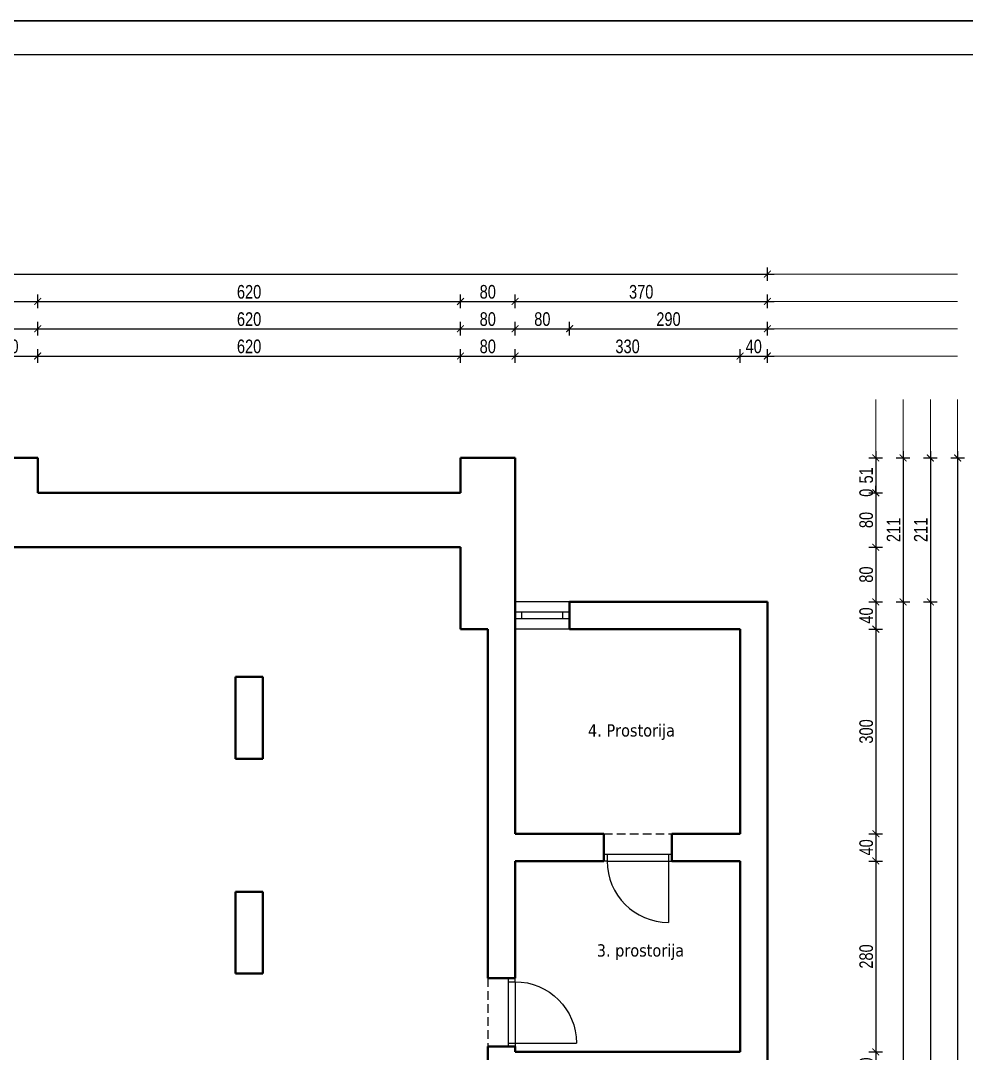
# Model space of a CAD drawing. Header units: millimetres. Extents: x 195897 to 285417, y -229751 to -116129.
# Drawn here: x 198547 to 199934, y -222342 to -220828 of the extents above; entities that cross this region are included whole.
import ezdxf

# ---------------------------------------------------------------- set-up
doc = ezdxf.new("R2010")
doc.units = ezdxf.units.MM
doc.header["$PDMODE"] = 2
doc.linetypes.add('HIDDENX2', pattern=[19.05, 12.7, -6.35])
doc.layers.get('0').update_dxf_attribs({"lineweight": 0})
doc.layers.get('Defpoints').update_dxf_attribs({"color": 250, "lineweight": 0})
doc.layers.add('07-kote', color=70, linetype='Continuous', lineweight=9)
doc.layers.add('TP_01 - 0.50', color=1, linetype='Continuous', lineweight=40)
doc.layers.add('Kucni_broj', color=2, linetype='Continuous', plot=False)
doc.layers.add('SAST_Linija sastavnice', color=255, linetype='Continuous', plot=False)
for name, color, linetype in [('TP_Hidden', 8, 'HIDDENX2'), ('TP_Otvori', 8, 'Continuous'), ('TP_Otvori.block', 8, 'Continuous')]:
    doc.layers.add(name, color=color, linetype=linetype)
doc.styles.add('OPIS', font='hrcom.shx', dxfattribs={"width": 0.8, "height": 20})
doc.styles.add('tahoma10', font='tahoma.ttf', dxfattribs={"height": 2})
doc.dimstyles.new('ISO-25', dxfattribs={"dimtxt": 20, "dimasz": 10, "dimexe": 10, "dimexo": 10, "dimgap": 4, "dimtad": 1, "dimdec": 0, "dimtxsty": 'OPIS', "dimblk": 'ARCHTICK', "dimcen": 10, "dimdle": 10, "dimadec": 0, "dimazin": 0, "dimtfac": 1, "dimtdec": 0, "dimtix": 1, "dimtmove": 0, "dimatfit": 3, "dimldrblk": 'ARCHTICK', "dimfxl": 10, "dimfxlon": 1, "dimarcsym": 0})

# ---------------------------------------------------------------- blocks, each defined once
blk = doc.blocks.new('*U656')
at = {"layer": 'TP_Otvori'}
for p, q in [((5, 0), (5, 90)), ((5, 0), (0, 0)), ((95, 0), (5, 0)), ((5, -10), (5, 0)), ((95, -10), (95, 0)), ((95, 0), (100, 0)), ((100, -10), (0, -10))]:
    blk.add_line(p, q, dxfattribs=at)
blk.add_arc((5, 0), 90, 0, 90, dxfattribs=at)
blk = doc.blocks.new('*U668')
at = {"layer": 'TP_01 - 0.50'}
for p, q in [((0, 0), (0, -30)), ((60, 0), (60, -30))]:
    blk.add_line(p, q, dxfattribs=at)
at = {"layer": 'TP_Otvori'}
for p, q in [((0, 0), (60, 0)), ((0, -11.3), (60, -11.3)), ((7.5, -11.3), (7.5, -18.8)), ((52.5, -11.3), (52.5, -18.8)), ((0, -18.8), (60, -18.8)), ((0, -30), (60, -30))]:
    blk.add_line(p, q, dxfattribs=at)
blk = doc.blocks.new('_ArchTick')
at = {"color": 0, "linetype": 'ByBlock', "lineweight": 0, "const_width": 0.15}
blk.add_lwpolyline([(-0.5, -0.5), (0.5, 0.5)], dxfattribs=at)
blk = doc.blocks.new('*D891')
at = {"layer": '07-kote', "color": 0, "linetype": 'Continuous', "lineweight": -2, "ltscale": 0.5, "transparency": 16777216}
for p, q in [((198492.5, -221329.5), (198492.5, -221309.5)), ((198572.5, -221329.5), (198572.5, -221309.5)), ((198482.5, -221319.5), (198582.5, -221319.5))]:
    blk.add_line(p, q, dxfattribs=at)
at = {"layer": 'Defpoints', "color": 0, "linetype": 'Continuous', "ltscale": 0.5, "transparency": 16777216}
for p in [(198572.5, -221319.5), (198492.5, -221520.7), (198572.5, -221520)]:
    blk.add_point(p, dxfattribs=at)
at = {"layer": '07-kote', "color": 0, "linetype": 'Continuous', "lineweight": -2, "ltscale": 0.5, "transparency": 16777216, "xscale": 10, "yscale": 10, "zscale": 10, "rotation": 180}
blk.add_blockref('_ArchTick', (198492.5, -221319.5), dxfattribs=at)
at = {"layer": '07-kote', "color": 0, "linetype": 'Continuous', "lineweight": -2, "ltscale": 0.5, "transparency": 16777216, "xscale": 10, "yscale": 10, "zscale": 10}
blk.add_blockref('_ArchTick', (198572.5, -221319.5), dxfattribs=at)
at = {"layer": '07-kote', "color": 0, "linetype": 'Continuous', "lineweight": 15, "ltscale": 0.5, "transparency": 16777216, "insert": (198532.5, -221305.5), "char_height": 20, "attachment_point": 5, "style": 'OPIS'}
blk.add_mtext('80', dxfattribs=at)
blk = doc.blocks.new('*D892')
at = {"layer": '07-kote', "color": 0, "linetype": 'Continuous', "lineweight": -2, "ltscale": 0.5, "transparency": 16777216}
for p, q in [((198572.5, -221329.5), (198572.5, -221309.5)), ((199192.5, -221329.5), (199192.5, -221309.5)), ((198562.5, -221319.5), (199202.5, -221319.5))]:
    blk.add_line(p, q, dxfattribs=at)
at = {"layer": 'Defpoints', "color": 0, "linetype": 'Continuous', "ltscale": 0.5, "transparency": 16777216}
for p in [(199192.5, -221319.5), (199192.5, -221491.7), (198572.5, -221520)]:
    blk.add_point(p, dxfattribs=at)
at = {"layer": '07-kote', "color": 0, "linetype": 'Continuous', "lineweight": -2, "ltscale": 0.5, "transparency": 16777216, "xscale": 10, "yscale": 10, "zscale": 10, "rotation": 180}
blk.add_blockref('_ArchTick', (198572.5, -221319.5), dxfattribs=at)
at = {"layer": '07-kote', "color": 0, "linetype": 'Continuous', "lineweight": -2, "ltscale": 0.5, "transparency": 16777216, "xscale": 10, "yscale": 10, "zscale": 10}
blk.add_blockref('_ArchTick', (199192.5, -221319.5), dxfattribs=at)
at = {"layer": '07-kote', "color": 0, "linetype": 'Continuous', "lineweight": 15, "ltscale": 0.5, "transparency": 16777216, "insert": (198882.5, -221305.5), "char_height": 20, "attachment_point": 5, "style": 'OPIS'}
blk.add_mtext('620', dxfattribs=at)
blk = doc.blocks.new('*D893')
at = {"layer": '07-kote', "color": 0, "linetype": 'Continuous', "lineweight": -2, "ltscale": 0.5, "transparency": 16777216}
for p, q in [((199192.5, -221329.5), (199192.5, -221309.5)), ((199272.5, -221329.5), (199272.5, -221309.5)), ((199182.5, -221319.5), (199282.5, -221319.5))]:
    blk.add_line(p, q, dxfattribs=at)
at = {"layer": 'Defpoints', "color": 0, "linetype": 'Continuous', "ltscale": 0.5, "transparency": 16777216}
for p in [(199272.5, -221319.5), (199272.5, -221440.7), (199192.5, -221491.7)]:
    blk.add_point(p, dxfattribs=at)
at = {"layer": '07-kote', "color": 0, "linetype": 'Continuous', "lineweight": -2, "ltscale": 0.5, "transparency": 16777216, "xscale": 10, "yscale": 10, "zscale": 10, "rotation": 180}
blk.add_blockref('_ArchTick', (199192.5, -221319.5), dxfattribs=at)
at = {"layer": '07-kote', "color": 0, "linetype": 'Continuous', "lineweight": -2, "ltscale": 0.5, "transparency": 16777216, "xscale": 10, "yscale": 10, "zscale": 10}
blk.add_blockref('_ArchTick', (199272.5, -221319.5), dxfattribs=at)
at = {"layer": '07-kote', "color": 0, "linetype": 'Continuous', "lineweight": 15, "ltscale": 0.5, "transparency": 16777216, "insert": (199232.5, -221305.5), "char_height": 20, "attachment_point": 5, "style": 'OPIS'}
blk.add_mtext('80', dxfattribs=at)
blk = doc.blocks.new('*D894')
at = {"layer": '07-kote', "color": 0, "linetype": 'Continuous', "lineweight": -2, "ltscale": 0.5, "transparency": 16777216}
for p, q in [((199272.5, -221329.5), (199272.5, -221309.5)), ((199602.5, -221329.5), (199602.5, -221309.5)), ((199262.5, -221319.5), (199612.5, -221319.5))]:
    blk.add_line(p, q, dxfattribs=at)
at = {"layer": 'Defpoints', "color": 0, "linetype": 'Continuous', "ltscale": 0.5, "transparency": 16777216}
for p in [(199602.5, -221319.5), (199272.5, -221440.7), (199602.5, -221691.7)]:
    blk.add_point(p, dxfattribs=at)
at = {"layer": '07-kote', "color": 0, "linetype": 'Continuous', "lineweight": -2, "ltscale": 0.5, "transparency": 16777216, "xscale": 10, "yscale": 10, "zscale": 10, "rotation": 180}
blk.add_blockref('_ArchTick', (199272.5, -221319.5), dxfattribs=at)
at = {"layer": '07-kote', "color": 0, "linetype": 'Continuous', "lineweight": -2, "ltscale": 0.5, "transparency": 16777216, "xscale": 10, "yscale": 10, "zscale": 10}
blk.add_blockref('_ArchTick', (199602.5, -221319.5), dxfattribs=at)
at = {"layer": '07-kote', "color": 0, "linetype": 'Continuous', "lineweight": 15, "ltscale": 0.5, "transparency": 16777216, "insert": (199437.5, -221305.5), "char_height": 20, "attachment_point": 5, "style": 'OPIS'}
blk.add_mtext('330', dxfattribs=at)
blk = doc.blocks.new('*D895')
at = {"layer": '07-kote', "color": 0, "linetype": 'Continuous', "lineweight": -2, "ltscale": 0.5, "transparency": 16777216}
for p, q in [((199602.5, -221329.5), (199602.5, -221309.5)), ((199642.5, -221329.5), (199642.5, -221309.5)), ((199592.5, -221319.5), (199652.5, -221319.5))]:
    blk.add_line(p, q, dxfattribs=at)
at = {"layer": 'Defpoints', "color": 0, "linetype": 'Continuous', "ltscale": 0.5, "transparency": 16777216}
for p in [(199642.5, -221319.5), (199642.5, -221651.7), (199602.5, -221691.7)]:
    blk.add_point(p, dxfattribs=at)
at = {"layer": '07-kote', "color": 0, "linetype": 'Continuous', "lineweight": -2, "ltscale": 0.5, "transparency": 16777216, "xscale": 10, "yscale": 10, "zscale": 10, "rotation": 180}
blk.add_blockref('_ArchTick', (199602.5, -221319.5), dxfattribs=at)
at = {"layer": '07-kote', "color": 0, "linetype": 'Continuous', "lineweight": -2, "ltscale": 0.5, "transparency": 16777216, "xscale": 10, "yscale": 10, "zscale": 10}
blk.add_blockref('_ArchTick', (199642.5, -221319.5), dxfattribs=at)
at = {"layer": '07-kote', "color": 0, "linetype": 'Continuous', "lineweight": 15, "ltscale": 0.5, "transparency": 16777216, "insert": (199622.5, -221305.5), "char_height": 20, "attachment_point": 5, "style": 'OPIS'}
blk.add_mtext('40', dxfattribs=at)
blk = doc.blocks.new('*D896')
at = {"layer": '07-kote', "color": 0, "linetype": 'Continuous', "lineweight": -2, "ltscale": 0.5, "transparency": 16777216}
for p, q in [((199801.5, -221459), (199801.5, -221530)), ((199791.5, -221469), (199811.5, -221469)), ((199791.5, -221520), (199811.5, -221520))]:
    blk.add_line(p, q, dxfattribs=at)
at = {"layer": 'Defpoints', "color": 0, "linetype": 'Continuous', "ltscale": 0.5, "transparency": 16777216}
for p in [(198572.5, -221469), (198572.5, -221520), (199801.5, -221520)]:
    blk.add_point(p, dxfattribs=at)
at = {"layer": '07-kote', "color": 0, "linetype": 'Continuous', "lineweight": -2, "ltscale": 0.5, "transparency": 16777216, "xscale": 10, "yscale": 10, "zscale": 10}
for p, rotation in [((199801.5, -221469), 90), ((199801.5, -221520), 270)]:
    blk.add_blockref('_ArchTick', p, dxfattribs=dict(at, rotation=rotation))
at = {"layer": '07-kote', "color": 0, "linetype": 'Continuous', "lineweight": 15, "ltscale": 0.5, "transparency": 16777216, "insert": (199787.5, -221494.5), "char_height": 20, "attachment_point": 5, "rotation": 90, "style": 'OPIS'}
blk.add_mtext('51', dxfattribs=at)
blk = doc.blocks.new('*D897')
at = {"layer": '07-kote', "color": 0, "linetype": 'Continuous', "lineweight": -2, "ltscale": 0.5, "transparency": 16777216}
for p, q in [((199791.5, -221520), (199811.5, -221520)), ((199791.5, -221520), (199811.5, -221520)), ((199801.5, -221520), (199801.5, -221510)), ((199801.5, -221520), (199801.5, -221530))]:
    blk.add_line(p, q, dxfattribs=at)
at = {"layer": 'Defpoints', "color": 0, "linetype": 'Continuous', "ltscale": 0.5, "transparency": 16777216}
for p in [(198572.5, -221520), (199192.5, -221520), (199801.5, -221520)]:
    blk.add_point(p, dxfattribs=at)
at = {"layer": '07-kote', "color": 0, "linetype": 'Continuous', "lineweight": -2, "ltscale": 0.5, "transparency": 16777216, "xscale": 10, "yscale": 10, "zscale": 10}
for rotation in [90, 270]:
    blk.add_blockref('_ArchTick', (199801.5, -221520), dxfattribs=dict(at, rotation=rotation))
at = {"layer": '07-kote', "color": 0, "linetype": 'Continuous', "lineweight": 15, "ltscale": 0.5, "transparency": 16777216, "insert": (199787.5, -221520), "char_height": 20, "attachment_point": 5, "rotation": 90, "style": 'OPIS'}
blk.add_mtext('0', dxfattribs=at)
blk = doc.blocks.new('*D898')
at = {"layer": '07-kote', "color": 0, "linetype": 'Continuous', "lineweight": -2, "ltscale": 0.5, "transparency": 16777216}
for p, q in [((199791.5, -221520), (199811.5, -221520)), ((199801.5, -221510), (199801.5, -221610)), ((199791.5, -221600), (199811.5, -221600))]:
    blk.add_line(p, q, dxfattribs=at)
at = {"layer": 'Defpoints', "color": 0, "linetype": 'Continuous', "ltscale": 0.5, "transparency": 16777216}
for p in [(199192.5, -221520), (199192.5, -221600), (199801.5, -221600)]:
    blk.add_point(p, dxfattribs=at)
at = {"layer": '07-kote', "color": 0, "linetype": 'Continuous', "lineweight": -2, "ltscale": 0.5, "transparency": 16777216, "xscale": 10, "yscale": 10, "zscale": 10}
for p, rotation in [((199801.5, -221520), 90), ((199801.5, -221600), 270)]:
    blk.add_blockref('_ArchTick', p, dxfattribs=dict(at, rotation=rotation))
at = {"layer": '07-kote', "color": 0, "linetype": 'Continuous', "lineweight": 15, "ltscale": 0.5, "transparency": 16777216, "insert": (199787.5, -221560), "char_height": 20, "attachment_point": 5, "rotation": 90, "style": 'OPIS'}
blk.add_mtext('80', dxfattribs=at)
blk = doc.blocks.new('*D899')
at = {"layer": '07-kote', "color": 0, "linetype": 'Continuous', "lineweight": -2, "ltscale": 0.5, "transparency": 16777216}
for p, q in [((199801.5, -221590), (199801.5, -221690)), ((199791.5, -221600), (199811.5, -221600)), ((199791.5, -221680), (199811.5, -221680))]:
    blk.add_line(p, q, dxfattribs=at)
at = {"layer": 'Defpoints', "color": 0, "linetype": 'Continuous', "ltscale": 0.5, "transparency": 16777216}
for p in [(199192.5, -221600), (199642.5, -221680), (199801.5, -221680)]:
    blk.add_point(p, dxfattribs=at)
at = {"layer": '07-kote', "color": 0, "linetype": 'Continuous', "lineweight": -2, "ltscale": 0.5, "transparency": 16777216, "xscale": 10, "yscale": 10, "zscale": 10}
for p, rotation in [((199801.5, -221600), 90), ((199801.5, -221680), 270)]:
    blk.add_blockref('_ArchTick', p, dxfattribs=dict(at, rotation=rotation))
at = {"layer": '07-kote', "color": 0, "linetype": 'Continuous', "lineweight": 15, "ltscale": 0.5, "transparency": 16777216, "insert": (199787.5, -221640), "char_height": 20, "attachment_point": 5, "rotation": 90, "style": 'OPIS'}
blk.add_mtext('80', dxfattribs=at)
blk = doc.blocks.new('*D900')
at = {"layer": '07-kote', "color": 0, "linetype": 'Continuous', "lineweight": -2, "ltscale": 0.5, "transparency": 16777216}
for p, q in [((199801.5, -221670), (199801.5, -221730)), ((199791.5, -221680), (199811.5, -221680)), ((199791.5, -221720), (199811.5, -221720))]:
    blk.add_line(p, q, dxfattribs=at)
at = {"layer": 'Defpoints', "color": 0, "linetype": 'Continuous', "ltscale": 0.5, "transparency": 16777216}
for p in [(199642.5, -221680), (199602.5, -221720), (199801.5, -221720)]:
    blk.add_point(p, dxfattribs=at)
at = {"layer": '07-kote', "color": 0, "linetype": 'Continuous', "lineweight": -2, "ltscale": 0.5, "transparency": 16777216, "xscale": 10, "yscale": 10, "zscale": 10}
for p, rotation in [((199801.5, -221680), 90), ((199801.5, -221720), 270)]:
    blk.add_blockref('_ArchTick', p, dxfattribs=dict(at, rotation=rotation))
at = {"layer": '07-kote', "color": 0, "linetype": 'Continuous', "lineweight": 15, "ltscale": 0.5, "transparency": 16777216, "insert": (199787.5, -221700), "char_height": 20, "attachment_point": 5, "rotation": 90, "style": 'OPIS'}
blk.add_mtext('40', dxfattribs=at)
blk = doc.blocks.new('*D901')
at = {"layer": '07-kote', "color": 0, "linetype": 'Continuous', "lineweight": -2, "ltscale": 0.5, "transparency": 16777216}
for p, q in [((199791.5, -221720), (199811.5, -221720)), ((199801.5, -221710), (199801.5, -222030)), ((199791.5, -222020), (199811.5, -222020))]:
    blk.add_line(p, q, dxfattribs=at)
at = {"layer": 'Defpoints', "color": 0, "linetype": 'Continuous', "ltscale": 0.5, "transparency": 16777216}
for p in [(199602.5, -221720), (199602.5, -222020), (199801.5, -222020)]:
    blk.add_point(p, dxfattribs=at)
at = {"layer": '07-kote', "color": 0, "linetype": 'Continuous', "lineweight": -2, "ltscale": 0.5, "transparency": 16777216, "xscale": 10, "yscale": 10, "zscale": 10}
for p, rotation in [((199801.5, -221720), 90), ((199801.5, -222020), 270)]:
    blk.add_blockref('_ArchTick', p, dxfattribs=dict(at, rotation=rotation))
at = {"layer": '07-kote', "color": 0, "linetype": 'Continuous', "lineweight": 15, "ltscale": 0.5, "transparency": 16777216, "insert": (199787.5, -221870), "char_height": 20, "attachment_point": 5, "rotation": 90, "style": 'OPIS'}
blk.add_mtext('300', dxfattribs=at)
blk = doc.blocks.new('*D902')
at = {"layer": '07-kote', "color": 0, "linetype": 'Continuous', "lineweight": -2, "ltscale": 0.5, "transparency": 16777216}
for p, q in [((199791.5, -222020), (199811.5, -222020)), ((199801.5, -222010), (199801.5, -222070)), ((199791.5, -222060), (199811.5, -222060))]:
    blk.add_line(p, q, dxfattribs=at)
at = {"layer": 'Defpoints', "color": 0, "linetype": 'Continuous', "ltscale": 0.5, "transparency": 16777216}
for p in [(199602.5, -222020), (199602.5, -222060), (199801.5, -222060)]:
    blk.add_point(p, dxfattribs=at)
at = {"layer": '07-kote', "color": 0, "linetype": 'Continuous', "lineweight": -2, "ltscale": 0.5, "transparency": 16777216, "xscale": 10, "yscale": 10, "zscale": 10}
for p, rotation in [((199801.5, -222020), 90), ((199801.5, -222060), 270)]:
    blk.add_blockref('_ArchTick', p, dxfattribs=dict(at, rotation=rotation))
at = {"layer": '07-kote', "color": 0, "linetype": 'Continuous', "lineweight": 15, "ltscale": 0.5, "transparency": 16777216, "insert": (199787.5, -222040), "char_height": 20, "attachment_point": 5, "rotation": 90, "style": 'OPIS'}
blk.add_mtext('40', dxfattribs=at)
blk = doc.blocks.new('*D903')
at = {"layer": '07-kote', "color": 0, "linetype": 'Continuous', "lineweight": -2, "ltscale": 0.5, "transparency": 16777216}
for p, q in [((199801.5, -222050), (199801.5, -222350)), ((199791.5, -222060), (199811.5, -222060)), ((199791.5, -222340), (199811.5, -222340))]:
    blk.add_line(p, q, dxfattribs=at)
at = {"layer": 'Defpoints', "color": 0, "linetype": 'Continuous', "ltscale": 0.5, "transparency": 16777216}
for p in [(199602.5, -222060), (199602.5, -222340), (199801.5, -222340)]:
    blk.add_point(p, dxfattribs=at)
at = {"layer": '07-kote', "color": 0, "linetype": 'Continuous', "lineweight": -2, "ltscale": 0.5, "transparency": 16777216, "xscale": 10, "yscale": 10, "zscale": 10}
for p, rotation in [((199801.5, -222060), 90), ((199801.5, -222340), 270)]:
    blk.add_blockref('_ArchTick', p, dxfattribs=dict(at, rotation=rotation))
at = {"layer": '07-kote', "color": 0, "linetype": 'Continuous', "lineweight": 15, "ltscale": 0.5, "transparency": 16777216, "insert": (199787.5, -222200), "char_height": 20, "attachment_point": 5, "rotation": 90, "style": 'OPIS'}
blk.add_mtext('280', dxfattribs=at)
blk = doc.blocks.new('*D904')
at = {"layer": '07-kote', "color": 0, "linetype": 'Continuous', "lineweight": -2, "ltscale": 0.5, "transparency": 16777216}
for p, q in [((199791.5, -222340), (199811.5, -222340)), ((199801.5, -222330), (199801.5, -222390)), ((199791.5, -222380), (199811.5, -222380))]:
    blk.add_line(p, q, dxfattribs=at)
at = {"layer": 'Defpoints', "color": 0, "linetype": 'Continuous', "ltscale": 0.5, "transparency": 16777216}
for p in [(199602.5, -222340), (199602.5, -222380), (199801.5, -222380)]:
    blk.add_point(p, dxfattribs=at)
at = {"layer": '07-kote', "color": 0, "linetype": 'Continuous', "lineweight": -2, "ltscale": 0.5, "transparency": 16777216, "xscale": 10, "yscale": 10, "zscale": 10}
for p, rotation in [((199801.5, -222340), 90), ((199801.5, -222380), 270)]:
    blk.add_blockref('_ArchTick', p, dxfattribs=dict(at, rotation=rotation))
at = {"layer": '07-kote', "color": 0, "linetype": 'Continuous', "lineweight": 15, "ltscale": 0.5, "transparency": 16777216, "insert": (199787.5, -222360), "char_height": 20, "attachment_point": 5, "rotation": 90, "style": 'OPIS'}
blk.add_mtext('40', dxfattribs=at)
blk = doc.blocks.new('*D1057')
at = {"layer": '07-kote', "color": 0, "linetype": 'ByBlock', "lineweight": -2, "ltscale": 5, "transparency": 16777216}
for p, q in [((197412.5, -221279.5), (198582.5, -221279.5)), ((197422.5, -221289.5), (197422.5, -221269.5)), ((198572.5, -221289.5), (198572.5, -221269.5))]:
    blk.add_line(p, q, dxfattribs=at)
at = {"layer": 'Defpoints', "color": 0, "linetype": 'ByBlock', "ltscale": 5, "transparency": 16777216}
for p in [(198572.5, -221279.5), (198572.5, -221477.2), (197422.5, -221832.2)]:
    blk.add_point(p, dxfattribs=at)
at = {"layer": '07-kote', "color": 0, "linetype": 'ByBlock', "lineweight": -2, "ltscale": 5, "transparency": 16777216, "xscale": 10, "yscale": 10, "zscale": 10, "rotation": 180}
blk.add_blockref('_ArchTick', (197422.5, -221279.5), dxfattribs=at)
at = {"layer": '07-kote', "color": 0, "linetype": 'ByBlock', "lineweight": -2, "ltscale": 5, "transparency": 16777216, "xscale": 10, "yscale": 10, "zscale": 10}
blk.add_blockref('_ArchTick', (198572.5, -221279.5), dxfattribs=at)
at = {"layer": '07-kote', "color": 0, "linetype": 'ByBlock', "ltscale": 5, "transparency": 16777216, "insert": (197997.5, -221265.5), "char_height": 20, "attachment_point": 5, "style": 'OPIS'}
blk.add_mtext('1150', dxfattribs=at)
blk = doc.blocks.new('*D1058')
at = {"layer": '07-kote', "color": 0, "linetype": 'ByBlock', "lineweight": -2, "ltscale": 5, "transparency": 16777216}
for p, q in [((198562.5, -221279.5), (199202.5, -221279.5)), ((198572.5, -221289.5), (198572.5, -221269.5)), ((199192.5, -221289.5), (199192.5, -221269.5))]:
    blk.add_line(p, q, dxfattribs=at)
at = {"layer": 'Defpoints', "color": 0, "linetype": 'ByBlock', "ltscale": 5, "transparency": 16777216}
for p in [(199192.5, -221279.5), (198572.5, -221477.2), (199192.5, -221477.2)]:
    blk.add_point(p, dxfattribs=at)
at = {"layer": '07-kote', "color": 0, "linetype": 'ByBlock', "lineweight": -2, "ltscale": 5, "transparency": 16777216, "xscale": 10, "yscale": 10, "zscale": 10, "rotation": 180}
blk.add_blockref('_ArchTick', (198572.5, -221279.5), dxfattribs=at)
at = {"layer": '07-kote', "color": 0, "linetype": 'ByBlock', "lineweight": -2, "ltscale": 5, "transparency": 16777216, "xscale": 10, "yscale": 10, "zscale": 10}
blk.add_blockref('_ArchTick', (199192.5, -221279.5), dxfattribs=at)
at = {"layer": '07-kote', "color": 0, "linetype": 'ByBlock', "ltscale": 5, "transparency": 16777216, "insert": (198882.5, -221265.5), "char_height": 20, "attachment_point": 5, "style": 'OPIS'}
blk.add_mtext('620', dxfattribs=at)
blk = doc.blocks.new('*D1059')
at = {"layer": '07-kote', "color": 0, "linetype": 'ByBlock', "lineweight": -2, "ltscale": 5, "transparency": 16777216}
for p, q in [((199182.5, -221279.5), (199282.5, -221279.5)), ((199192.5, -221289.5), (199192.5, -221269.5)), ((199272.5, -221289.5), (199272.5, -221269.5))]:
    blk.add_line(p, q, dxfattribs=at)
at = {"layer": 'Defpoints', "color": 0, "linetype": 'ByBlock', "ltscale": 5, "transparency": 16777216}
for p in [(199272.5, -221279.5), (199192.5, -221477.2), (199272.5, -221477.2)]:
    blk.add_point(p, dxfattribs=at)
at = {"layer": '07-kote', "color": 0, "linetype": 'ByBlock', "lineweight": -2, "ltscale": 5, "transparency": 16777216, "xscale": 10, "yscale": 10, "zscale": 10, "rotation": 180}
blk.add_blockref('_ArchTick', (199192.5, -221279.5), dxfattribs=at)
at = {"layer": '07-kote', "color": 0, "linetype": 'ByBlock', "lineweight": -2, "ltscale": 5, "transparency": 16777216, "xscale": 10, "yscale": 10, "zscale": 10}
blk.add_blockref('_ArchTick', (199272.5, -221279.5), dxfattribs=at)
at = {"layer": '07-kote', "color": 0, "linetype": 'ByBlock', "ltscale": 5, "transparency": 16777216, "insert": (199232.5, -221265.5), "char_height": 20, "attachment_point": 5, "style": 'OPIS'}
blk.add_mtext('80', dxfattribs=at)
blk = doc.blocks.new('*D1060')
at = {"layer": '07-kote', "color": 0, "linetype": 'ByBlock', "lineweight": -2, "ltscale": 5, "transparency": 16777216}
for p, q in [((199262.5, -221279.5), (199362.5, -221279.5)), ((199272.5, -221289.5), (199272.5, -221269.5)), ((199352.5, -221289.5), (199352.5, -221269.5))]:
    blk.add_line(p, q, dxfattribs=at)
at = {"layer": 'Defpoints', "color": 0, "linetype": 'ByBlock', "ltscale": 5, "transparency": 16777216}
for p in [(199352.5, -221279.5), (199272.5, -221477.2), (199352.5, -221688.2)]:
    blk.add_point(p, dxfattribs=at)
at = {"layer": '07-kote', "color": 0, "linetype": 'ByBlock', "lineweight": -2, "ltscale": 5, "transparency": 16777216, "xscale": 10, "yscale": 10, "zscale": 10, "rotation": 180}
blk.add_blockref('_ArchTick', (199272.5, -221279.5), dxfattribs=at)
at = {"layer": '07-kote', "color": 0, "linetype": 'ByBlock', "lineweight": -2, "ltscale": 5, "transparency": 16777216, "xscale": 10, "yscale": 10, "zscale": 10}
blk.add_blockref('_ArchTick', (199352.5, -221279.5), dxfattribs=at)
at = {"layer": '07-kote', "color": 0, "linetype": 'ByBlock', "ltscale": 5, "transparency": 16777216, "insert": (199312.5, -221265.5), "char_height": 20, "attachment_point": 5, "style": 'OPIS'}
blk.add_mtext('80', dxfattribs=at)
blk = doc.blocks.new('*D1061')
at = {"layer": '07-kote', "color": 0, "linetype": 'ByBlock', "lineweight": -2, "ltscale": 5, "transparency": 16777216}
for p, q in [((199342.5, -221279.5), (199652.5, -221279.5)), ((199352.5, -221289.5), (199352.5, -221269.5)), ((199642.5, -221289.5), (199642.5, -221269.5))]:
    blk.add_line(p, q, dxfattribs=at)
at = {"layer": 'Defpoints', "color": 0, "linetype": 'ByBlock', "ltscale": 5, "transparency": 16777216}
for p in [(199642.5, -221279.5), (199352.5, -221688.2), (199642.5, -221688.2)]:
    blk.add_point(p, dxfattribs=at)
at = {"layer": '07-kote', "color": 0, "linetype": 'ByBlock', "lineweight": -2, "ltscale": 5, "transparency": 16777216, "xscale": 10, "yscale": 10, "zscale": 10, "rotation": 180}
blk.add_blockref('_ArchTick', (199352.5, -221279.5), dxfattribs=at)
at = {"layer": '07-kote', "color": 0, "linetype": 'ByBlock', "lineweight": -2, "ltscale": 5, "transparency": 16777216, "xscale": 10, "yscale": 10, "zscale": 10}
blk.add_blockref('_ArchTick', (199642.5, -221279.5), dxfattribs=at)
at = {"layer": '07-kote', "color": 0, "linetype": 'ByBlock', "ltscale": 5, "transparency": 16777216, "insert": (199497.5, -221265.5), "char_height": 20, "attachment_point": 5, "style": 'OPIS'}
blk.add_mtext('290', dxfattribs=at)
blk = doc.blocks.new('*D1063')
at = {"layer": '07-kote', "color": 0, "linetype": 'ByBlock', "lineweight": -2, "ltscale": 5, "transparency": 16777216}
for p, q in [((197422.5, -221249.5), (197422.5, -221229.5)), ((198572.5, -221249.5), (198572.5, -221229.5)), ((197412.5, -221239.5), (198582.5, -221239.5))]:
    blk.add_line(p, q, dxfattribs=at)
at = {"layer": 'Defpoints', "color": 0, "linetype": 'ByBlock', "ltscale": 5, "transparency": 16777216}
for p in [(198572.5, -221239.5), (198572.5, -221489.3), (197422.5, -221844.3)]:
    blk.add_point(p, dxfattribs=at)
at = {"layer": '07-kote', "color": 0, "linetype": 'ByBlock', "lineweight": -2, "ltscale": 5, "transparency": 16777216, "xscale": 10, "yscale": 10, "zscale": 10, "rotation": 180}
blk.add_blockref('_ArchTick', (197422.5, -221239.5), dxfattribs=at)
at = {"layer": '07-kote', "color": 0, "linetype": 'ByBlock', "lineweight": -2, "ltscale": 5, "transparency": 16777216, "xscale": 10, "yscale": 10, "zscale": 10}
blk.add_blockref('_ArchTick', (198572.5, -221239.5), dxfattribs=at)
at = {"layer": '07-kote', "color": 0, "linetype": 'ByBlock', "ltscale": 5, "transparency": 16777216, "insert": (197997.5, -221225.5), "char_height": 20, "attachment_point": 5, "style": 'OPIS'}
blk.add_mtext('1150', dxfattribs=at)
blk = doc.blocks.new('*D1064')
at = {"layer": '07-kote', "color": 0, "linetype": 'ByBlock', "lineweight": -2, "ltscale": 5, "transparency": 16777216}
for p, q in [((198572.5, -221249.5), (198572.5, -221229.5)), ((199192.5, -221249.5), (199192.5, -221229.5)), ((198562.5, -221239.5), (199202.5, -221239.5))]:
    blk.add_line(p, q, dxfattribs=at)
at = {"layer": 'Defpoints', "color": 0, "linetype": 'ByBlock', "ltscale": 5, "transparency": 16777216}
for p in [(199192.5, -221239.5), (198572.5, -221489.3), (199192.5, -221489.3)]:
    blk.add_point(p, dxfattribs=at)
at = {"layer": '07-kote', "color": 0, "linetype": 'ByBlock', "lineweight": -2, "ltscale": 5, "transparency": 16777216, "xscale": 10, "yscale": 10, "zscale": 10, "rotation": 180}
blk.add_blockref('_ArchTick', (198572.5, -221239.5), dxfattribs=at)
at = {"layer": '07-kote', "color": 0, "linetype": 'ByBlock', "lineweight": -2, "ltscale": 5, "transparency": 16777216, "xscale": 10, "yscale": 10, "zscale": 10}
blk.add_blockref('_ArchTick', (199192.5, -221239.5), dxfattribs=at)
at = {"layer": '07-kote', "color": 0, "linetype": 'ByBlock', "ltscale": 5, "transparency": 16777216, "insert": (198882.5, -221225.5), "char_height": 20, "attachment_point": 5, "style": 'OPIS'}
blk.add_mtext('620', dxfattribs=at)
blk = doc.blocks.new('*D1065')
at = {"layer": '07-kote', "color": 0, "linetype": 'ByBlock', "lineweight": -2, "ltscale": 5, "transparency": 16777216}
for p, q in [((199192.5, -221249.5), (199192.5, -221229.5)), ((199272.5, -221249.5), (199272.5, -221229.5)), ((199182.5, -221239.5), (199282.5, -221239.5))]:
    blk.add_line(p, q, dxfattribs=at)
at = {"layer": 'Defpoints', "color": 0, "linetype": 'ByBlock', "ltscale": 5, "transparency": 16777216}
for p in [(199272.5, -221239.5), (199192.5, -221489.3), (199272.5, -221489.3)]:
    blk.add_point(p, dxfattribs=at)
at = {"layer": '07-kote', "color": 0, "linetype": 'ByBlock', "lineweight": -2, "ltscale": 5, "transparency": 16777216, "xscale": 10, "yscale": 10, "zscale": 10, "rotation": 180}
blk.add_blockref('_ArchTick', (199192.5, -221239.5), dxfattribs=at)
at = {"layer": '07-kote', "color": 0, "linetype": 'ByBlock', "lineweight": -2, "ltscale": 5, "transparency": 16777216, "xscale": 10, "yscale": 10, "zscale": 10}
blk.add_blockref('_ArchTick', (199272.5, -221239.5), dxfattribs=at)
at = {"layer": '07-kote', "color": 0, "linetype": 'ByBlock', "ltscale": 5, "transparency": 16777216, "insert": (199232.5, -221225.5), "char_height": 20, "attachment_point": 5, "style": 'OPIS'}
blk.add_mtext('80', dxfattribs=at)
blk = doc.blocks.new('*D1066')
at = {"layer": '07-kote', "color": 0, "linetype": 'ByBlock', "lineweight": -2, "ltscale": 5, "transparency": 16777216}
for p, q in [((199272.5, -221249.5), (199272.5, -221229.5)), ((199642.5, -221249.5), (199642.5, -221229.5)), ((199262.5, -221239.5), (199652.5, -221239.5))]:
    blk.add_line(p, q, dxfattribs=at)
at = {"layer": 'Defpoints', "color": 0, "linetype": 'ByBlock', "ltscale": 5, "transparency": 16777216}
for p in [(199642.5, -221239.5), (199272.5, -221489.3), (199642.5, -221700.3)]:
    blk.add_point(p, dxfattribs=at)
at = {"layer": '07-kote', "color": 0, "linetype": 'ByBlock', "lineweight": -2, "ltscale": 5, "transparency": 16777216, "xscale": 10, "yscale": 10, "zscale": 10, "rotation": 180}
blk.add_blockref('_ArchTick', (199272.5, -221239.5), dxfattribs=at)
at = {"layer": '07-kote', "color": 0, "linetype": 'ByBlock', "lineweight": -2, "ltscale": 5, "transparency": 16777216, "xscale": 10, "yscale": 10, "zscale": 10}
blk.add_blockref('_ArchTick', (199642.5, -221239.5), dxfattribs=at)
at = {"layer": '07-kote', "color": 0, "linetype": 'ByBlock', "ltscale": 5, "transparency": 16777216, "insert": (199457.5, -221225.5), "char_height": 20, "attachment_point": 5, "style": 'OPIS'}
blk.add_mtext('370', dxfattribs=at)
blk = doc.blocks.new('*D1067')
at = {"layer": '07-kote', "color": 0, "linetype": 'ByBlock', "lineweight": -2, "ltscale": 5, "transparency": 16777216}
for p, q in [((197012.5, -221209.5), (197012.5, -221189.5)), ((199642.5, -221209.5), (199642.5, -221189.5)), ((197002.5, -221199.5), (199652.5, -221199.5))]:
    blk.add_line(p, q, dxfattribs=at)
at = {"layer": 'Defpoints', "color": 0, "linetype": 'ByBlock', "ltscale": 5, "transparency": 16777216}
for p in [(199642.5, -221199.5), (197012.5, -221237.5), (199642.5, -221237.5)]:
    blk.add_point(p, dxfattribs=at)
at = {"layer": '07-kote', "color": 0, "linetype": 'ByBlock', "lineweight": -2, "ltscale": 5, "transparency": 16777216, "xscale": 10, "yscale": 10, "zscale": 10, "rotation": 180}
blk.add_blockref('_ArchTick', (197012.5, -221199.5), dxfattribs=at)
at = {"layer": '07-kote', "color": 0, "linetype": 'ByBlock', "lineweight": -2, "ltscale": 5, "transparency": 16777216, "xscale": 10, "yscale": 10, "zscale": 10}
blk.add_blockref('_ArchTick', (199642.5, -221199.5), dxfattribs=at)
at = {"layer": '07-kote', "color": 0, "linetype": 'ByBlock', "ltscale": 5, "transparency": 16777216, "insert": (198327.5, -221185.5), "char_height": 20, "attachment_point": 5, "style": 'OPIS'}
blk.add_mtext('2630', dxfattribs=at)
blk = doc.blocks.new('*D1074')
at = {"layer": '07-kote', "color": 0, "linetype": 'ByBlock', "lineweight": -2, "ltscale": 5, "transparency": 16777216}
for p, q in [((199841.5, -221459), (199841.5, -221690)), ((199831.5, -221469), (199851.5, -221469)), ((199831.5, -221680), (199851.5, -221680))]:
    blk.add_line(p, q, dxfattribs=at)
at = {"layer": 'Defpoints', "color": 0, "linetype": 'ByBlock', "ltscale": 5, "transparency": 16777216}
for p in [(199272.5, -221469), (199352.5, -221680), (199841.5, -221680)]:
    blk.add_point(p, dxfattribs=at)
at = {"layer": '07-kote', "color": 0, "linetype": 'ByBlock', "lineweight": -2, "ltscale": 5, "transparency": 16777216, "xscale": 10, "yscale": 10, "zscale": 10}
for p, rotation in [((199841.5, -221469), 90), ((199841.5, -221680), 270)]:
    blk.add_blockref('_ArchTick', p, dxfattribs=dict(at, rotation=rotation))
at = {"layer": '07-kote', "color": 0, "linetype": 'ByBlock', "ltscale": 5, "transparency": 16777216, "insert": (199827.5, -221574.5), "char_height": 20, "attachment_point": 5, "rotation": 90, "style": 'OPIS'}
blk.add_mtext('211', dxfattribs=at)
blk = doc.blocks.new('*D1075')
at = {"layer": '07-kote', "color": 0, "linetype": 'ByBlock', "lineweight": -2, "ltscale": 5, "transparency": 16777216}
for p, q in [((199841.5, -221670), (199841.5, -223125)), ((199831.5, -221680), (199851.5, -221680)), ((199831.5, -223115), (199851.5, -223115))]:
    blk.add_line(p, q, dxfattribs=at)
at = {"layer": 'Defpoints', "color": 0, "linetype": 'ByBlock', "ltscale": 5, "transparency": 16777216}
for p in [(199352.5, -221680), (198522.5, -223115), (199841.5, -223115)]:
    blk.add_point(p, dxfattribs=at)
at = {"layer": '07-kote', "color": 0, "linetype": 'ByBlock', "lineweight": -2, "ltscale": 5, "transparency": 16777216, "xscale": 10, "yscale": 10, "zscale": 10}
for p, rotation in [((199841.5, -221680), 90), ((199841.5, -223115), 270)]:
    blk.add_blockref('_ArchTick', p, dxfattribs=dict(at, rotation=rotation))
at = {"layer": '07-kote', "color": 0, "linetype": 'ByBlock', "ltscale": 5, "transparency": 16777216, "insert": (199827.5, -222397.5), "char_height": 20, "attachment_point": 5, "rotation": 90, "style": 'OPIS'}
blk.add_mtext('1435', dxfattribs=at)
blk = doc.blocks.new('*D1081')
at = {"layer": '07-kote', "color": 0, "linetype": 'ByBlock', "lineweight": -2, "ltscale": 5, "transparency": 16777216}
for p, q in [((199881.5, -221459), (199881.5, -221690)), ((199871.5, -221469), (199891.5, -221469)), ((199871.5, -221680), (199891.5, -221680))]:
    blk.add_line(p, q, dxfattribs=at)
at = {"layer": 'Defpoints', "color": 0, "linetype": 'ByBlock', "ltscale": 5, "transparency": 16777216}
for p in [(199272.5, -221469), (199642.5, -221680), (199881.5, -221680)]:
    blk.add_point(p, dxfattribs=at)
at = {"layer": '07-kote', "color": 0, "linetype": 'ByBlock', "lineweight": -2, "ltscale": 5, "transparency": 16777216, "xscale": 10, "yscale": 10, "zscale": 10}
for p, rotation in [((199881.5, -221469), 90), ((199881.5, -221680), 270)]:
    blk.add_blockref('_ArchTick', p, dxfattribs=dict(at, rotation=rotation))
at = {"layer": '07-kote', "color": 0, "linetype": 'ByBlock', "ltscale": 5, "transparency": 16777216, "insert": (199867.5, -221574.5), "char_height": 20, "attachment_point": 5, "rotation": 90, "style": 'OPIS'}
blk.add_mtext('211', dxfattribs=at)
blk = doc.blocks.new('*D1082')
at = {"layer": '07-kote', "color": 0, "linetype": 'ByBlock', "lineweight": -2, "ltscale": 5, "transparency": 16777216}
for p, q in [((199881.5, -221670), (199881.5, -223260)), ((199871.5, -221680), (199891.5, -221680)), ((199871.5, -223250), (199891.5, -223250))]:
    blk.add_line(p, q, dxfattribs=at)
at = {"layer": 'Defpoints', "color": 0, "linetype": 'ByBlock', "ltscale": 5, "transparency": 16777216}
for p in [(199642.5, -221680), (199642.5, -223250), (199881.5, -223250)]:
    blk.add_point(p, dxfattribs=at)
at = {"layer": '07-kote', "color": 0, "linetype": 'ByBlock', "lineweight": -2, "ltscale": 5, "transparency": 16777216, "xscale": 10, "yscale": 10, "zscale": 10}
for p, rotation in [((199881.5, -221680), 90), ((199881.5, -223250), 270)]:
    blk.add_blockref('_ArchTick', p, dxfattribs=dict(at, rotation=rotation))
at = {"layer": '07-kote', "color": 0, "linetype": 'ByBlock', "ltscale": 5, "transparency": 16777216, "insert": (199867.5, -222465), "char_height": 20, "attachment_point": 5, "rotation": 90, "style": 'OPIS'}
blk.add_mtext('1570', dxfattribs=at)
blk = doc.blocks.new('*D1085')
at = {"layer": '07-kote', "color": 0, "linetype": 'ByBlock', "lineweight": -2, "ltscale": 5, "transparency": 16777216}
for p, q in [((199921.5, -221459), (199921.5, -223599)), ((199911.5, -221469), (199931.5, -221469)), ((199911.5, -223589), (199931.5, -223589))]:
    blk.add_line(p, q, dxfattribs=at)
at = {"layer": 'Defpoints', "color": 0, "linetype": 'ByBlock', "ltscale": 5, "transparency": 16777216}
for p in [(199891.5, -221469), (199891.5, -223589), (199921.5, -223589)]:
    blk.add_point(p, dxfattribs=at)
at = {"layer": '07-kote', "color": 0, "linetype": 'ByBlock', "lineweight": -2, "ltscale": 5, "transparency": 16777216, "xscale": 10, "yscale": 10, "zscale": 10}
for p, rotation in [((199921.5, -221469), 90), ((199921.5, -223589), 270)]:
    blk.add_blockref('_ArchTick', p, dxfattribs=dict(at, rotation=rotation))
at = {"layer": '07-kote', "color": 0, "linetype": 'ByBlock', "ltscale": 5, "transparency": 16777216, "insert": (199907.5, -222529), "char_height": 20, "attachment_point": 5, "rotation": 90, "style": 'OPIS'}
blk.add_mtext('2120', dxfattribs=at)

msp = doc.modelspace()

# ---------------------------------------------------------------- linework, layer by layer
at = {"layer": 'Defpoints', "linetype": 'ByBlock', "ltscale": 5}
for points in [[(196691.9, -221199.5), (199921.5, -221199.5)], [(196691.9, -221239.5), (199921.5, -221239.5)], [(196691.9, -221279.5), (199921.5, -221279.5)], [(196691.9, -221319.5), (199921.5, -221319.5)], [(199652.5, -221319.5), (199921.5, -221319.5)], [(199801.5, -223801), (199801.5, -221383.1)], [(199841.5, -223801), (199841.5, -221383.1)], [(199881.5, -223801), (199881.5, -221383.1)], [(199921.5, -223801), (199921.5, -221383.1)]]:
    msp.add_lwpolyline(points, dxfattribs=at)
at = {"layer": 'TP_01 - 0.50'}
for p, q in [((198572.5, -221469), (197422.5, -221469)), ((198572.5, -221469), (198572.5, -221520)), ((199192.5, -221469), (199272.5, -221469)), ((199192.5, -221469), (199192.5, -221520)), ((199272.5, -221469), (199272.5, -221720)), ((199192.5, -221520), (198572.5, -221520)), ((199192.5, -221600), (198532.5, -221600)), ((199192.5, -221600), (199192.5, -221720)), ((199642.5, -221680), (199352.5, -221680)), ((199352.5, -221680), (199352.5, -221720)), ((199642.5, -221680), (199642.5, -223250)), ((199232.5, -221720), (199192.5, -221720)), ((199232.5, -221720), (199232.5, -222232)), ((199272.5, -221720), (199272.5, -222020)), ((199602.5, -221720), (199352.5, -221720)), ((199602.5, -221720), (199602.5, -222020)), ((198902.5, -221790), (198862.5, -221790)), ((198862.5, -221790), (198862.5, -221910)), ((198902.5, -221790), (198902.5, -221910)), ((198902.5, -221910), (198862.5, -221910)), ((199402.5, -222020), (199272.5, -222020)), ((199402.5, -222020), (199402.5, -222060)), ((199602.5, -222020), (199502.5, -222020)), ((199502.5, -222020), (199502.5, -222060)), ((199402.5, -222060), (199272.5, -222060)), ((199272.5, -222060), (199272.5, -222232)), ((199602.5, -222060), (199502.5, -222060)), ((199602.5, -222060), (199602.5, -222340)), ((198902.5, -222105), (198862.5, -222105)), ((198862.5, -222105), (198862.5, -222225)), ((198902.5, -222105), (198902.5, -222225)), ((198902.5, -222225), (198862.5, -222225)), ((199272.5, -222232), (199232.5, -222232)), ((199232.5, -222332), (199232.5, -222410)), ((199272.5, -222332), (199232.5, -222332)), ((199272.5, -222332), (199272.5, -222340)), ((199602.5, -222340), (199272.5, -222340))]:
    msp.add_line(p, q, dxfattribs=at)
at = {"layer": 'TP_Hidden'}
for p, q in [((199402.5, -222020), (199502.5, -222020)), ((199232.5, -222232), (199232.5, -222332))]:
    msp.add_line(p, q, dxfattribs=at)

# ---------------------------------------------------------------- block references
at = {"layer": 'TP_Otvori.block', "xscale": 1.333333328035148, "yscale": 1.333333328035148, "zscale": 1.333333328035148, "rotation": 180}
msp.add_blockref('*U668', (199352.5, -221720), dxfattribs=at)
at = {"layer": 'TP_Otvori.block', "rotation": 180}
msp.add_blockref('*U656', (199502.5, -222060), dxfattribs=at)
at = {"layer": 'TP_Otvori.block', "xscale": -1, "rotation": 270}
msp.add_blockref('*U656', (199272.5, -222332), dxfattribs=at)

# ---------------------------------------------------------------- texts
at = {"layer": '07-kote', "linetype": 'ByBlock', "ltscale": 5, "char_height": 18, "attachment_point": 1, "style": 'tahoma10', "bg_fill": 2}
for s, insert in [('\\pt90;4. Prostorija', (199379.5, -221859.5)), ('\\pt90;3. prostorija', (199392.3, -222182.1))]:
    msp.add_mtext_dynamic_manual_height_columns(s, width=171.793, gutter_width=10, heights=[2.54], dxfattribs=dict(at, insert=insert))

# ---------------------------------------------------------------- dimensions: what is measured, and where the dimension line sits
at = {"layer": '07-kote', "linetype": 'ByBlock', "ltscale": 5}
dim = msp.add_linear_dim(base=(199642.5, -221199.5), p1=(197012.5, -221237.5), p2=(199642.5, -221237.5), dimstyle='ISO-25', dxfattribs=at)
dim.commit()
dim.dimension.update_dxf_attribs({"geometry": '*D1067', "text_midpoint": (198327.5, -221185.5)})
for base, p1, p2, picture, middle in [((198572.5, -221239.5), (197422.5, -221844.3), (198572.5, -221489.3), '*D1063', (197997.5, -221225.5)), ((199192.5, -221239.5), (198572.5, -221489.3), (199192.5, -221489.3), '*D1064', (198882.5, -221225.5)), ((199272.5, -221239.5), (199192.5, -221489.3), (199272.5, -221489.3), '*D1065', (199232.5, -221225.5)), ((199642.5, -221239.5), (199272.5, -221489.3), (199642.5, -221700.3), '*D1066', (199457.5, -221225.5)), ((198572.5, -221279.5), (197422.5, -221832.2), (198572.5, -221477.2), '*D1057', (197997.5, -221265.5)), ((199192.5, -221279.5), (198572.5, -221477.2), (199192.5, -221477.2), '*D1058', (198882.5, -221265.5)), ((199272.5, -221279.5), (199192.5, -221477.2), (199272.5, -221477.2), '*D1059', (199232.5, -221265.5)), ((199352.5, -221279.5), (199272.5, -221477.2), (199352.5, -221688.2), '*D1060', (199312.5, -221265.5)), ((199642.5, -221279.5), (199352.5, -221688.2), (199642.5, -221688.2), '*D1061', (199497.5, -221265.5))]:
    dim = msp.add_linear_dim(base=base, p1=p1, p2=p2, dimstyle='ISO-25', override={"dimtmove": 1}, dxfattribs=at)
    dim.commit()
    dim.dimension.update_dxf_attribs({"geometry": picture, "text_midpoint": middle})
at = {"layer": '07-kote', "linetype": 'Continuous', "lineweight": 15, "ltscale": 0.5}
for base, p1, p2, picture, middle in [((198572.5, -221319.5), (198492.5, -221520.7), (198572.5, -221520), '*D891', (198532.5, -221305.5)), ((199192.5, -221319.5), (198572.5, -221520), (199192.5, -221491.7), '*D892', (198882.5, -221305.5)), ((199272.5, -221319.5), (199192.5, -221491.7), (199272.5, -221440.7), '*D893', (199232.5, -221305.5)), ((199602.5, -221319.5), (199272.5, -221440.7), (199602.5, -221691.7), '*D894', (199437.5, -221305.5)), ((199642.5, -221319.5), (199602.5, -221691.7), (199642.5, -221651.7), '*D895', (199622.5, -221305.5))]:
    dim = msp.add_linear_dim(base=base, p1=p1, p2=p2, dimstyle='ISO-25', override={"dimtmove": 1}, dxfattribs=at)
    dim.commit()
    dim.dimension.update_dxf_attribs({"geometry": picture, "text_midpoint": middle})
for base, p1, p2, picture, middle in [((199801.5, -221520), (198572.5, -221469), (198572.5, -221520), '*D896', (199787.5, -221494.5)), ((199801.5101609, -221520.0319473), (198572.4960841, -221520.0319473), (199192.4960842, -221520.0319473), '*D897', (199787.5101609, -221520.0319473)), ((199801.5, -221600), (199192.5, -221520), (199192.5, -221600), '*D898', (199787.5, -221560)), ((199801.5, -221680), (199192.5, -221600), (199642.5, -221680), '*D899', (199787.5, -221640)), ((199801.5, -221720), (199642.5, -221680), (199602.5, -221720), '*D900', (199787.5, -221700)), ((199801.5, -222020), (199602.5, -221720), (199602.5, -222020), '*D901', (199787.5, -221870)), ((199801.5, -222060), (199602.5, -222020), (199602.5, -222060), '*D902', (199787.5, -222040)), ((199801.5, -222340), (199602.5, -222060), (199602.5, -222340), '*D903', (199787.5, -222200)), ((199801.5, -222380), (199602.5, -222340), (199602.5, -222380), '*D904', (199787.5, -222360))]:
    dim = msp.add_linear_dim(base=base, p1=p1, p2=p2, angle=90, dimstyle='ISO-25', override={"dimtmove": 1}, dxfattribs=at)
    dim.commit()
    dim.dimension.update_dxf_attribs({"geometry": picture, "text_midpoint": middle})
at = {"layer": '07-kote', "linetype": 'ByBlock', "ltscale": 5}
for base, p1, p2, picture, middle in [((199841.5, -221680), (199272.5, -221469), (199352.5, -221680), '*D1074', (199827.5, -221574.5)), ((199881.5, -221680), (199272.5, -221469), (199642.5, -221680), '*D1081', (199867.5, -221574.5)), ((199921.5, -223589), (199891.5, -221469), (199891.5, -223589), '*D1085', (199907.5, -222529))]:
    dim = msp.add_linear_dim(base=base, p1=p1, p2=p2, angle=90, dimstyle='ISO-25', dxfattribs=at)
    dim.commit()
    dim.dimension.update_dxf_attribs({"geometry": picture, "text_midpoint": middle})
dim = msp.add_linear_dim(base=(199881.5, -223250), p1=(199642.5, -221680), p2=(199642.5, -223250), angle=90, dimstyle='ISO-25', override={"dimtmove": 1}, dxfattribs=at)
dim.commit()
dim.dimension.update_dxf_attribs({"geometry": '*D1082', "text_midpoint": (199867.5, -222465)})

# ---------------------------------------------------------------- next in the draw order: linework, layer by layer
at = {"layer": 'Kucni_broj'}
for points in [[(195897, -220827.8), (201837, -220827.8), (201837, -225027.8), (195897, -225027.8)], [(195897, -225027.8), (201837, -225027.8), (201837, -220827.8), (195897, -220827.8)]]:
    msp.add_lwpolyline(points, close=True, dxfattribs=at)
at = {"layer": 'SAST_Linija sastavnice'}
msp.add_lwpolyline([(196149, -224977.8), (201787, -224977.8), (201787, -220877.8), (196149, -220877.8)], close=True, dxfattribs=at)

# ---------------------------------------------------------------- next in the draw order: dimensions: what is measured, and where the dimension line sits
at = {"layer": '07-kote', "linetype": 'ByBlock', "ltscale": 5}
dim = msp.add_linear_dim(base=(199841.5, -223115), p1=(199352.5, -221680), p2=(198522.5, -223115), angle=90, dimstyle='ISO-25', override={"dimtmove": 1}, dxfattribs=at)
dim.commit()
dim.dimension.update_dxf_attribs({"geometry": '*D1075', "text_midpoint": (199827.5, -222397.5)})

doc.saveas('drawing.dxf')
